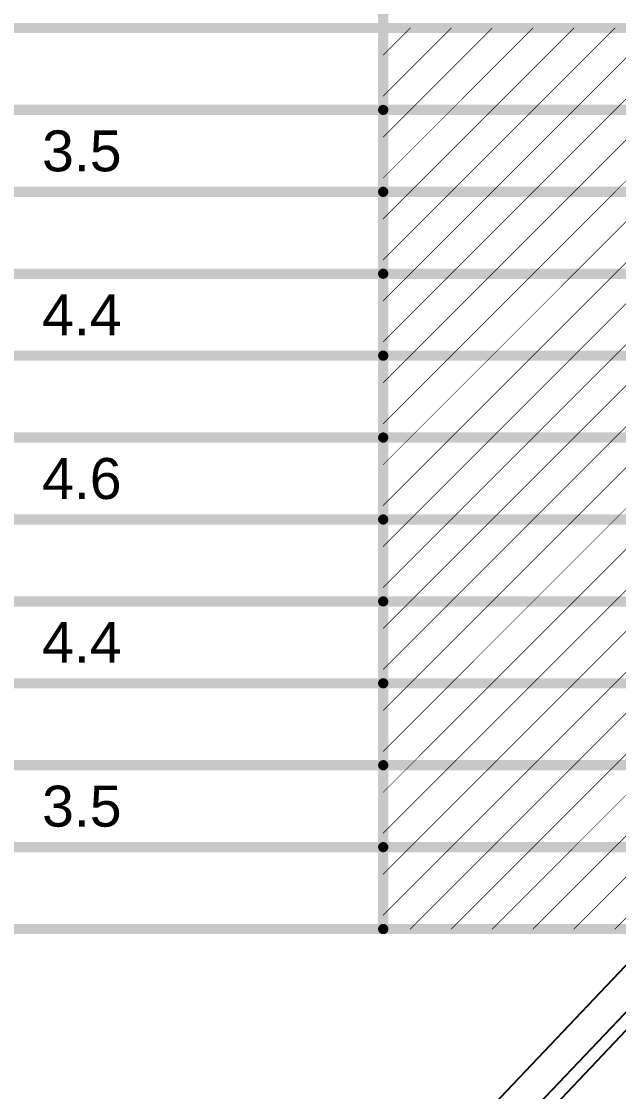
# Model space of a CAD drawing. Header units: inches. Extents: x -11 to 5379, y 0 to 5429.
# Drawn here: x 321.68 to 343.91, y 125.24 to 165.07 of the extents above; entities that cross this region are included whole.
import ezdxf

# ---------------------------------------------------------------- set-up
doc = ezdxf.new("R2010")
doc.units = ezdxf.units.IN
doc.layers.add('Fabrication', color=76, linetype='Continuous')
doc.layers.add('Top Solder', color=216, linetype='Continuous')
doc.styles.add('Arial', font='', dxfattribs={"height": 0.2})
doc.styles.get('Arial').set_extended_font_data('Arial')

# ---------------------------------------------------------------- blocks, each defined once
blk = doc.blocks.new('13_WQFN_HR__3_2__107')
at = {"layer": 'Top Solder'}
for p in [(-0.423, 1.047), (1.31, 1.075), (1.302, -1.253)]:
    blk.add_line(p, (5365.845, -5095.971), dxfattribs=at)

msp = doc.modelspace()

# ---------------------------------------------------------------- linework, layer by layer
at = {"layer": 'Fabrication'}
for points in [[(335.145, 131.293, 0.381, 0.381, 0), (335.145, 167.869, 0.381, 0.381, 0)], [(248.3, 164.821, 0.381, 0.381, 0), (363.585, 164.821, 0.381, 0.381, 0)], [(335.145, 162.289, 0.0254, 0.0254, 0), (337.677, 164.821, 0.0254, 0.0254, 0)], [(335.145, 163.813, 0.0254, 0.0254, 0), (336.153, 164.821, 0.0254, 0.0254, 0)], [(336.153, 161.773, 0.0254, 0.0254, 0), (339.201, 164.821, 0.0254, 0.0254, 0)], [(337.677, 161.773, 0.0254, 0.0254, 0), (340.725, 164.821, 0.0254, 0.0254, 0)], [(339.201, 161.773, 0.0254, 0.0254, 0), (342.249, 164.821, 0.0254, 0.0254, 0)], [(340.725, 161.773, 0.0254, 0.0254, 0), (343.773, 164.821, 0.0254, 0.0254, 0)], [(342.249, 161.773, 0.0254, 0.0254, 0), (345.297, 164.821, 0.0254, 0.0254, 0)], [(343.773, 161.773, 0.0254, 0.0254, 0), (346.821, 164.821, 0.0254, 0.0254, 0)], [(320.671, 161.773, 0.381, 0.381, 0), (335.145, 161.773, 0.381, 0.381, 0)], [(335.145, 161.773, 0.381, 0.381, 0), (363.585, 161.773, 0.381, 0.381, 0)], [(335.145, 159.241, 0.0254, 0.0254, 0), (337.677, 161.773, 0.0254, 0.0254, 0)], [(335.145, 160.765, 0.0254, 0.0254, 0), (336.153, 161.773, 0.0254, 0.0254, 0)], [(336.153, 158.725, 0.0254, 0.0254, 0), (339.201, 161.773, 0.0254, 0.0254, 0)], [(337.677, 158.725, 0.0254, 0.0254, 0), (340.725, 161.773, 0.0254, 0.0254, 0)], [(339.201, 158.725, 0.0254, 0.0254, 0), (342.249, 161.773, 0.0254, 0.0254, 0)], [(340.725, 158.725, 0.0254, 0.0254, 0), (343.773, 161.773, 0.0254, 0.0254, 0)], [(342.249, 158.725, 0.0254, 0.0254, 0), (345.297, 161.773, 0.0254, 0.0254, 0)], [(343.773, 158.725, 0.0254, 0.0254, 0), (346.821, 161.773, 0.0254, 0.0254, 0)], [(320.671, 158.725, 0.381, 0.381, 0), (335.145, 158.725, 0.381, 0.381, 0)], [(335.145, 158.725, 0.381, 0.381, 0), (363.585, 158.725, 0.381, 0.381, 0)], [(335.145, 156.193, 0.0254, 0.0254, 0), (337.677, 158.725, 0.0254, 0.0254, 0)], [(335.145, 157.717, 0.0254, 0.0254, 0), (336.153, 158.725, 0.0254, 0.0254, 0)], [(336.153, 155.677, 0.0254, 0.0254, 0), (339.201, 158.725, 0.0254, 0.0254, 0)], [(337.677, 155.677, 0.0254, 0.0254, 0), (340.725, 158.725, 0.0254, 0.0254, 0)], [(339.201, 155.677, 0.0254, 0.0254, 0), (342.249, 158.725, 0.0254, 0.0254, 0)], [(340.725, 155.677, 0.0254, 0.0254, 0), (343.773, 158.725, 0.0254, 0.0254, 0)], [(342.249, 155.677, 0.0254, 0.0254, 0), (345.297, 158.725, 0.0254, 0.0254, 0)], [(343.773, 155.677, 0.0254, 0.0254, 0), (346.821, 158.725, 0.0254, 0.0254, 0)], [(320.671, 155.677, 0.381, 0.381, 0), (335.145, 155.677, 0.381, 0.381, 0)], [(335.145, 155.677, 0.381, 0.381, 0), (363.585, 155.677, 0.381, 0.381, 0)], [(335.145, 153.145, 0.0254, 0.0254, 0), (337.677, 155.677, 0.0254, 0.0254, 0)], [(335.145, 154.669, 0.0254, 0.0254, 0), (336.153, 155.677, 0.0254, 0.0254, 0)], [(336.153, 152.629, 0.0254, 0.0254, 0), (339.201, 155.677, 0.0254, 0.0254, 0)], [(337.677, 152.629, 0.0254, 0.0254, 0), (340.725, 155.677, 0.0254, 0.0254, 0)], [(339.201, 152.629, 0.0254, 0.0254, 0), (342.249, 155.677, 0.0254, 0.0254, 0)], [(340.725, 152.629, 0.0254, 0.0254, 0), (343.773, 155.677, 0.0254, 0.0254, 0)], [(342.249, 152.629, 0.0254, 0.0254, 0), (345.297, 155.677, 0.0254, 0.0254, 0)], [(343.773, 152.629, 0.0254, 0.0254, 0), (346.821, 155.677, 0.0254, 0.0254, 0)], [(320.671, 152.629, 0.381, 0.381, 0), (335.145, 152.629, 0.381, 0.381, 0)], [(335.145, 152.629, 0.381, 0.381, 0), (363.585, 152.629, 0.381, 0.381, 0)], [(335.145, 150.097, 0.0254, 0.0254, 0), (337.677, 152.629, 0.0254, 0.0254, 0)], [(335.145, 151.621, 0.0254, 0.0254, 0), (336.153, 152.629, 0.0254, 0.0254, 0)], [(336.153, 149.581, 0.0254, 0.0254, 0), (339.201, 152.629, 0.0254, 0.0254, 0)], [(337.677, 149.581, 0.0254, 0.0254, 0), (340.725, 152.629, 0.0254, 0.0254, 0)], [(339.201, 149.581, 0.0254, 0.0254, 0), (342.249, 152.629, 0.0254, 0.0254, 0)], [(340.725, 149.581, 0.0254, 0.0254, 0), (343.773, 152.629, 0.0254, 0.0254, 0)], [(342.249, 149.581, 0.0254, 0.0254, 0), (345.297, 152.629, 0.0254, 0.0254, 0)], [(343.773, 149.581, 0.0254, 0.0254, 0), (346.821, 152.629, 0.0254, 0.0254, 0)], [(320.671, 149.581, 0.381, 0.381, 0), (335.145, 149.581, 0.381, 0.381, 0)], [(335.145, 149.581, 0.381, 0.381, 0), (363.585, 149.581, 0.381, 0.381, 0)], [(335.145, 147.049, 0.0254, 0.0254, 0), (337.677, 149.581, 0.0254, 0.0254, 0)], [(335.145, 148.573, 0.0254, 0.0254, 0), (336.153, 149.581, 0.0254, 0.0254, 0)], [(336.153, 146.533, 0.0254, 0.0254, 0), (339.201, 149.581, 0.0254, 0.0254, 0)], [(337.677, 146.533, 0.0254, 0.0254, 0), (340.725, 149.581, 0.0254, 0.0254, 0)], [(339.201, 146.533, 0.0254, 0.0254, 0), (342.249, 149.581, 0.0254, 0.0254, 0)], [(340.725, 146.533, 0.0254, 0.0254, 0), (343.773, 149.581, 0.0254, 0.0254, 0)], [(342.249, 146.533, 0.0254, 0.0254, 0), (345.297, 149.581, 0.0254, 0.0254, 0)], [(343.773, 146.533, 0.0254, 0.0254, 0), (346.821, 149.581, 0.0254, 0.0254, 0)], [(320.671, 146.533, 0.381, 0.381, 0), (335.145, 146.533, 0.381, 0.381, 0)], [(335.145, 146.533, 0.381, 0.381, 0), (363.585, 146.533, 0.381, 0.381, 0)], [(335.145, 144.001, 0.0254, 0.0254, 0), (337.677, 146.533, 0.0254, 0.0254, 0)], [(335.145, 145.525, 0.0254, 0.0254, 0), (336.153, 146.533, 0.0254, 0.0254, 0)], [(336.153, 143.485, 0.0254, 0.0254, 0), (339.201, 146.533, 0.0254, 0.0254, 0)], [(337.677, 143.485, 0.0254, 0.0254, 0), (340.725, 146.533, 0.0254, 0.0254, 0)], [(339.201, 143.485, 0.0254, 0.0254, 0), (342.249, 146.533, 0.0254, 0.0254, 0)], [(340.725, 143.485, 0.0254, 0.0254, 0), (343.773, 146.533, 0.0254, 0.0254, 0)], [(342.249, 143.485, 0.0254, 0.0254, 0), (345.297, 146.533, 0.0254, 0.0254, 0)], [(343.773, 143.485, 0.0254, 0.0254, 0), (346.821, 146.533, 0.0254, 0.0254, 0)], [(320.671, 143.485, 0.381, 0.381, 0), (335.145, 143.485, 0.381, 0.381, 0)], [(335.145, 143.485, 0.381, 0.381, 0), (363.585, 143.485, 0.381, 0.381, 0)], [(335.145, 140.953, 0.0254, 0.0254, 0), (337.677, 143.485, 0.0254, 0.0254, 0)], [(335.145, 142.477, 0.0254, 0.0254, 0), (336.153, 143.485, 0.0254, 0.0254, 0)], [(336.153, 140.437, 0.0254, 0.0254, 0), (339.201, 143.485, 0.0254, 0.0254, 0)], [(337.677, 140.437, 0.0254, 0.0254, 0), (340.725, 143.485, 0.0254, 0.0254, 0)], [(339.201, 140.437, 0.0254, 0.0254, 0), (342.249, 143.485, 0.0254, 0.0254, 0)], [(340.725, 140.437, 0.0254, 0.0254, 0), (343.773, 143.485, 0.0254, 0.0254, 0)], [(342.249, 140.437, 0.0254, 0.0254, 0), (345.297, 143.485, 0.0254, 0.0254, 0)], [(343.773, 140.437, 0.0254, 0.0254, 0), (346.821, 143.485, 0.0254, 0.0254, 0)], [(320.671, 140.437, 0.381, 0.381, 0), (335.145, 140.437, 0.381, 0.381, 0)], [(335.145, 140.437, 0.381, 0.381, 0), (363.585, 140.437, 0.381, 0.381, 0)], [(335.145, 137.905, 0.0254, 0.0254, 0), (337.677, 140.437, 0.0254, 0.0254, 0)], [(335.145, 139.429, 0.0254, 0.0254, 0), (336.153, 140.437, 0.0254, 0.0254, 0)], [(336.153, 137.389, 0.0254, 0.0254, 0), (339.201, 140.437, 0.0254, 0.0254, 0)], [(337.677, 137.389, 0.0254, 0.0254, 0), (340.725, 140.437, 0.0254, 0.0254, 0)], [(339.201, 137.389, 0.0254, 0.0254, 0), (342.249, 140.437, 0.0254, 0.0254, 0)], [(340.725, 137.389, 0.0254, 0.0254, 0), (343.773, 140.437, 0.0254, 0.0254, 0)], [(342.249, 137.389, 0.0254, 0.0254, 0), (345.297, 140.437, 0.0254, 0.0254, 0)], [(343.773, 137.389, 0.0254, 0.0254, 0), (346.821, 140.437, 0.0254, 0.0254, 0)], [(320.671, 137.389, 0.381, 0.381, 0), (335.145, 137.389, 0.381, 0.381, 0)], [(335.145, 137.389, 0.381, 0.381, 0), (363.585, 137.389, 0.381, 0.381, 0)], [(335.145, 134.857, 0.0254, 0.0254, 0), (337.677, 137.389, 0.0254, 0.0254, 0)], [(335.145, 136.381, 0.0254, 0.0254, 0), (336.153, 137.389, 0.0254, 0.0254, 0)], [(336.153, 134.341, 0.0254, 0.0254, 0), (339.201, 137.389, 0.0254, 0.0254, 0)], [(337.677, 134.341, 0.0254, 0.0254, 0), (340.725, 137.389, 0.0254, 0.0254, 0)], [(339.201, 134.341, 0.0254, 0.0254, 0), (342.249, 137.389, 0.0254, 0.0254, 0)], [(340.725, 134.341, 0.0254, 0.0254, 0), (343.773, 137.389, 0.0254, 0.0254, 0)], [(342.249, 134.341, 0.0254, 0.0254, 0), (345.297, 137.389, 0.0254, 0.0254, 0)], [(343.773, 134.341, 0.0254, 0.0254, 0), (346.821, 137.389, 0.0254, 0.0254, 0)], [(320.671, 134.341, 0.381, 0.381, 0), (335.145, 134.341, 0.381, 0.381, 0)], [(335.145, 134.341, 0.381, 0.381, 0), (363.585, 134.341, 0.381, 0.381, 0)], [(335.145, 131.809, 0.0254, 0.0254, 0), (337.677, 134.341, 0.0254, 0.0254, 0)], [(335.145, 133.333, 0.0254, 0.0254, 0), (336.153, 134.341, 0.0254, 0.0254, 0)], [(336.153, 131.293, 0.0254, 0.0254, 0), (339.201, 134.341, 0.0254, 0.0254, 0)], [(337.677, 131.293, 0.0254, 0.0254, 0), (340.725, 134.341, 0.0254, 0.0254, 0)], [(339.201, 131.293, 0.0254, 0.0254, 0), (342.249, 134.341, 0.0254, 0.0254, 0)], [(340.725, 131.293, 0.0254, 0.0254, 0), (343.773, 134.341, 0.0254, 0.0254, 0)], [(342.249, 131.293, 0.0254, 0.0254, 0), (345.297, 134.341, 0.0254, 0.0254, 0)], [(343.773, 131.293, 0.0254, 0.0254, 0), (346.821, 134.341, 0.0254, 0.0254, 0)], [(320.671, 131.293, 0.381, 0.381, 0), (335.145, 131.293, 0.381, 0.381, 0)], [(335.145, 131.293, 0.381, 0.381, 0), (363.585, 131.293, 0.381, 0.381, 0)]]:
    msp.add_lwpolyline(points, format="xyseb", dxfattribs=at)
for points in [[(336.147, 164.821, 0.0127, 0.0127, 1), (336.16, 164.821, 0.0127, 0.0127, 1)], [(337.671, 164.821, 0.0127, 0.0127, 1), (337.684, 164.821, 0.0127, 0.0127, 1)], [(339.195, 164.821, 0.0127, 0.0127, 1), (339.208, 164.821, 0.0127, 0.0127, 1)], [(340.719, 164.821, 0.0127, 0.0127, 1), (340.732, 164.821, 0.0127, 0.0127, 1)], [(342.243, 164.821, 0.0127, 0.0127, 1), (342.256, 164.821, 0.0127, 0.0127, 1)], [(343.767, 164.821, 0.0127, 0.0127, 1), (343.78, 164.821, 0.0127, 0.0127, 1)], [(335.139, 163.813, 0.0127, 0.0127, 1), (335.152, 163.813, 0.0127, 0.0127, 1)], [(335.139, 162.289, 0.0127, 0.0127, 1), (335.152, 162.289, 0.0127, 0.0127, 1)], [(335.05, 161.773, 0.191, 0.191, 1), (335.241, 161.773, 0.191, 0.191, 1)], [(335.05, 161.773, 0.191, 0.191, 1), (335.241, 161.773, 0.191, 0.191, 1)], [(336.147, 161.773, 0.0127, 0.0127, 1), (336.16, 161.773, 0.0127, 0.0127, 1)], [(336.147, 161.773, 0.0127, 0.0127, 1), (336.16, 161.773, 0.0127, 0.0127, 1)], [(337.671, 161.773, 0.0127, 0.0127, 1), (337.684, 161.773, 0.0127, 0.0127, 1)], [(337.671, 161.773, 0.0127, 0.0127, 1), (337.684, 161.773, 0.0127, 0.0127, 1)], [(339.195, 161.773, 0.0127, 0.0127, 1), (339.208, 161.773, 0.0127, 0.0127, 1)], [(339.195, 161.773, 0.0127, 0.0127, 1), (339.208, 161.773, 0.0127, 0.0127, 1)], [(340.719, 161.773, 0.0127, 0.0127, 1), (340.732, 161.773, 0.0127, 0.0127, 1)], [(340.719, 161.773, 0.0127, 0.0127, 1), (340.732, 161.773, 0.0127, 0.0127, 1)], [(342.243, 161.773, 0.0127, 0.0127, 1), (342.256, 161.773, 0.0127, 0.0127, 1)], [(342.243, 161.773, 0.0127, 0.0127, 1), (342.256, 161.773, 0.0127, 0.0127, 1)], [(343.767, 161.773, 0.0127, 0.0127, 1), (343.78, 161.773, 0.0127, 0.0127, 1)], [(343.767, 161.773, 0.0127, 0.0127, 1), (343.78, 161.773, 0.0127, 0.0127, 1)], [(335.139, 160.765, 0.0127, 0.0127, 1), (335.152, 160.765, 0.0127, 0.0127, 1)], [(335.05, 158.725, 0.191, 0.191, 1), (335.241, 158.725, 0.191, 0.191, 1)], [(335.05, 158.725, 0.191, 0.191, 1), (335.241, 158.725, 0.191, 0.191, 1)], [(335.139, 159.241, 0.0127, 0.0127, 1), (335.152, 159.241, 0.0127, 0.0127, 1)], [(336.147, 158.725, 0.0127, 0.0127, 1), (336.16, 158.725, 0.0127, 0.0127, 1)], [(336.147, 158.725, 0.0127, 0.0127, 1), (336.16, 158.725, 0.0127, 0.0127, 1)], [(337.671, 158.725, 0.0127, 0.0127, 1), (337.684, 158.725, 0.0127, 0.0127, 1)], [(337.671, 158.725, 0.0127, 0.0127, 1), (337.684, 158.725, 0.0127, 0.0127, 1)], [(339.195, 158.725, 0.0127, 0.0127, 1), (339.208, 158.725, 0.0127, 0.0127, 1)], [(339.195, 158.725, 0.0127, 0.0127, 1), (339.208, 158.725, 0.0127, 0.0127, 1)], [(340.719, 158.725, 0.0127, 0.0127, 1), (340.732, 158.725, 0.0127, 0.0127, 1)], [(340.719, 158.725, 0.0127, 0.0127, 1), (340.732, 158.725, 0.0127, 0.0127, 1)], [(342.243, 158.725, 0.0127, 0.0127, 1), (342.256, 158.725, 0.0127, 0.0127, 1)], [(342.243, 158.725, 0.0127, 0.0127, 1), (342.256, 158.725, 0.0127, 0.0127, 1)], [(343.767, 158.725, 0.0127, 0.0127, 1), (343.78, 158.725, 0.0127, 0.0127, 1)], [(343.767, 158.725, 0.0127, 0.0127, 1), (343.78, 158.725, 0.0127, 0.0127, 1)], [(335.139, 157.717, 0.0127, 0.0127, 1), (335.152, 157.717, 0.0127, 0.0127, 1)], [(335.139, 156.193, 0.0127, 0.0127, 1), (335.152, 156.193, 0.0127, 0.0127, 1)], [(335.05, 155.677, 0.191, 0.191, 1), (335.241, 155.677, 0.191, 0.191, 1)], [(335.05, 155.677, 0.191, 0.191, 1), (335.241, 155.677, 0.191, 0.191, 1)], [(336.147, 155.677, 0.0127, 0.0127, 1), (336.16, 155.677, 0.0127, 0.0127, 1)], [(336.147, 155.677, 0.0127, 0.0127, 1), (336.16, 155.677, 0.0127, 0.0127, 1)], [(337.671, 155.677, 0.0127, 0.0127, 1), (337.684, 155.677, 0.0127, 0.0127, 1)], [(337.671, 155.677, 0.0127, 0.0127, 1), (337.684, 155.677, 0.0127, 0.0127, 1)], [(339.195, 155.677, 0.0127, 0.0127, 1), (339.208, 155.677, 0.0127, 0.0127, 1)], [(339.195, 155.677, 0.0127, 0.0127, 1), (339.208, 155.677, 0.0127, 0.0127, 1)], [(340.719, 155.677, 0.0127, 0.0127, 1), (340.732, 155.677, 0.0127, 0.0127, 1)], [(340.719, 155.677, 0.0127, 0.0127, 1), (340.732, 155.677, 0.0127, 0.0127, 1)], [(342.243, 155.677, 0.0127, 0.0127, 1), (342.256, 155.677, 0.0127, 0.0127, 1)], [(342.243, 155.677, 0.0127, 0.0127, 1), (342.256, 155.677, 0.0127, 0.0127, 1)], [(343.767, 155.677, 0.0127, 0.0127, 1), (343.78, 155.677, 0.0127, 0.0127, 1)], [(343.767, 155.677, 0.0127, 0.0127, 1), (343.78, 155.677, 0.0127, 0.0127, 1)], [(335.139, 154.669, 0.0127, 0.0127, 1), (335.152, 154.669, 0.0127, 0.0127, 1)], [(335.139, 153.145, 0.0127, 0.0127, 1), (335.152, 153.145, 0.0127, 0.0127, 1)], [(335.05, 152.629, 0.191, 0.191, 1), (335.241, 152.629, 0.191, 0.191, 1)], [(335.05, 152.629, 0.191, 0.191, 1), (335.241, 152.629, 0.191, 0.191, 1)], [(336.147, 152.629, 0.0127, 0.0127, 1), (336.16, 152.629, 0.0127, 0.0127, 1)], [(336.147, 152.629, 0.0127, 0.0127, 1), (336.16, 152.629, 0.0127, 0.0127, 1)], [(337.671, 152.629, 0.0127, 0.0127, 1), (337.684, 152.629, 0.0127, 0.0127, 1)], [(337.671, 152.629, 0.0127, 0.0127, 1), (337.684, 152.629, 0.0127, 0.0127, 1)], [(339.195, 152.629, 0.0127, 0.0127, 1), (339.208, 152.629, 0.0127, 0.0127, 1)], [(339.195, 152.629, 0.0127, 0.0127, 1), (339.208, 152.629, 0.0127, 0.0127, 1)], [(340.719, 152.629, 0.0127, 0.0127, 1), (340.732, 152.629, 0.0127, 0.0127, 1)], [(340.719, 152.629, 0.0127, 0.0127, 1), (340.732, 152.629, 0.0127, 0.0127, 1)], [(342.243, 152.629, 0.0127, 0.0127, 1), (342.256, 152.629, 0.0127, 0.0127, 1)], [(342.243, 152.629, 0.0127, 0.0127, 1), (342.256, 152.629, 0.0127, 0.0127, 1)], [(343.767, 152.629, 0.0127, 0.0127, 1), (343.78, 152.629, 0.0127, 0.0127, 1)], [(343.767, 152.629, 0.0127, 0.0127, 1), (343.78, 152.629, 0.0127, 0.0127, 1)], [(335.139, 151.621, 0.0127, 0.0127, 1), (335.152, 151.621, 0.0127, 0.0127, 1)], [(335.05, 149.581, 0.191, 0.191, 1), (335.241, 149.581, 0.191, 0.191, 1)], [(335.05, 149.581, 0.191, 0.191, 1), (335.241, 149.581, 0.191, 0.191, 1)], [(335.139, 150.097, 0.0127, 0.0127, 1), (335.152, 150.097, 0.0127, 0.0127, 1)], [(336.147, 149.581, 0.0127, 0.0127, 1), (336.16, 149.581, 0.0127, 0.0127, 1)], [(336.147, 149.581, 0.0127, 0.0127, 1), (336.16, 149.581, 0.0127, 0.0127, 1)], [(337.671, 149.581, 0.0127, 0.0127, 1), (337.684, 149.581, 0.0127, 0.0127, 1)], [(337.671, 149.581, 0.0127, 0.0127, 1), (337.684, 149.581, 0.0127, 0.0127, 1)], [(339.195, 149.581, 0.0127, 0.0127, 1), (339.208, 149.581, 0.0127, 0.0127, 1)], [(339.195, 149.581, 0.0127, 0.0127, 1), (339.208, 149.581, 0.0127, 0.0127, 1)], [(340.719, 149.581, 0.0127, 0.0127, 1), (340.732, 149.581, 0.0127, 0.0127, 1)], [(340.719, 149.581, 0.0127, 0.0127, 1), (340.732, 149.581, 0.0127, 0.0127, 1)], [(342.243, 149.581, 0.0127, 0.0127, 1), (342.256, 149.581, 0.0127, 0.0127, 1)], [(342.243, 149.581, 0.0127, 0.0127, 1), (342.256, 149.581, 0.0127, 0.0127, 1)], [(343.767, 149.581, 0.0127, 0.0127, 1), (343.78, 149.581, 0.0127, 0.0127, 1)], [(343.767, 149.581, 0.0127, 0.0127, 1), (343.78, 149.581, 0.0127, 0.0127, 1)], [(335.139, 148.573, 0.0127, 0.0127, 1), (335.152, 148.573, 0.0127, 0.0127, 1)], [(335.139, 147.049, 0.0127, 0.0127, 1), (335.152, 147.049, 0.0127, 0.0127, 1)], [(335.05, 146.533, 0.191, 0.191, 1), (335.241, 146.533, 0.191, 0.191, 1)], [(335.05, 146.533, 0.191, 0.191, 1), (335.241, 146.533, 0.191, 0.191, 1)], [(336.147, 146.533, 0.0127, 0.0127, 1), (336.16, 146.533, 0.0127, 0.0127, 1)], [(336.147, 146.533, 0.0127, 0.0127, 1), (336.16, 146.533, 0.0127, 0.0127, 1)], [(337.671, 146.533, 0.0127, 0.0127, 1), (337.684, 146.533, 0.0127, 0.0127, 1)], [(337.671, 146.533, 0.0127, 0.0127, 1), (337.684, 146.533, 0.0127, 0.0127, 1)], [(339.195, 146.533, 0.0127, 0.0127, 1), (339.208, 146.533, 0.0127, 0.0127, 1)], [(339.195, 146.533, 0.0127, 0.0127, 1), (339.208, 146.533, 0.0127, 0.0127, 1)], [(340.719, 146.533, 0.0127, 0.0127, 1), (340.732, 146.533, 0.0127, 0.0127, 1)], [(340.719, 146.533, 0.0127, 0.0127, 1), (340.732, 146.533, 0.0127, 0.0127, 1)], [(342.243, 146.533, 0.0127, 0.0127, 1), (342.256, 146.533, 0.0127, 0.0127, 1)], [(342.243, 146.533, 0.0127, 0.0127, 1), (342.256, 146.533, 0.0127, 0.0127, 1)], [(343.767, 146.533, 0.0127, 0.0127, 1), (343.78, 146.533, 0.0127, 0.0127, 1)], [(343.767, 146.533, 0.0127, 0.0127, 1), (343.78, 146.533, 0.0127, 0.0127, 1)], [(335.139, 145.525, 0.0127, 0.0127, 1), (335.152, 145.525, 0.0127, 0.0127, 1)], [(335.139, 144.001, 0.0127, 0.0127, 1), (335.152, 144.001, 0.0127, 0.0127, 1)], [(335.05, 143.485, 0.191, 0.191, 1), (335.241, 143.485, 0.191, 0.191, 1)], [(335.05, 143.485, 0.191, 0.191, 1), (335.241, 143.485, 0.191, 0.191, 1)], [(336.147, 143.485, 0.0127, 0.0127, 1), (336.16, 143.485, 0.0127, 0.0127, 1)], [(336.147, 143.485, 0.0127, 0.0127, 1), (336.16, 143.485, 0.0127, 0.0127, 1)], [(337.671, 143.485, 0.0127, 0.0127, 1), (337.684, 143.485, 0.0127, 0.0127, 1)], [(337.671, 143.485, 0.0127, 0.0127, 1), (337.684, 143.485, 0.0127, 0.0127, 1)], [(339.195, 143.485, 0.0127, 0.0127, 1), (339.208, 143.485, 0.0127, 0.0127, 1)], [(339.195, 143.485, 0.0127, 0.0127, 1), (339.208, 143.485, 0.0127, 0.0127, 1)], [(340.719, 143.485, 0.0127, 0.0127, 1), (340.732, 143.485, 0.0127, 0.0127, 1)], [(340.719, 143.485, 0.0127, 0.0127, 1), (340.732, 143.485, 0.0127, 0.0127, 1)], [(342.243, 143.485, 0.0127, 0.0127, 1), (342.256, 143.485, 0.0127, 0.0127, 1)], [(342.243, 143.485, 0.0127, 0.0127, 1), (342.256, 143.485, 0.0127, 0.0127, 1)], [(343.767, 143.485, 0.0127, 0.0127, 1), (343.78, 143.485, 0.0127, 0.0127, 1)], [(343.767, 143.485, 0.0127, 0.0127, 1), (343.78, 143.485, 0.0127, 0.0127, 1)], [(335.139, 142.477, 0.0127, 0.0127, 1), (335.152, 142.477, 0.0127, 0.0127, 1)], [(335.05, 140.437, 0.191, 0.191, 1), (335.241, 140.437, 0.191, 0.191, 1)], [(335.05, 140.437, 0.191, 0.191, 1), (335.241, 140.437, 0.191, 0.191, 1)], [(335.139, 140.953, 0.0127, 0.0127, 1), (335.152, 140.953, 0.0127, 0.0127, 1)], [(336.147, 140.437, 0.0127, 0.0127, 1), (336.16, 140.437, 0.0127, 0.0127, 1)], [(336.147, 140.437, 0.0127, 0.0127, 1), (336.16, 140.437, 0.0127, 0.0127, 1)], [(337.671, 140.437, 0.0127, 0.0127, 1), (337.684, 140.437, 0.0127, 0.0127, 1)], [(337.671, 140.437, 0.0127, 0.0127, 1), (337.684, 140.437, 0.0127, 0.0127, 1)], [(339.195, 140.437, 0.0127, 0.0127, 1), (339.208, 140.437, 0.0127, 0.0127, 1)], [(339.195, 140.437, 0.0127, 0.0127, 1), (339.208, 140.437, 0.0127, 0.0127, 1)], [(340.719, 140.437, 0.0127, 0.0127, 1), (340.732, 140.437, 0.0127, 0.0127, 1)], [(340.719, 140.437, 0.0127, 0.0127, 1), (340.732, 140.437, 0.0127, 0.0127, 1)], [(342.243, 140.437, 0.0127, 0.0127, 1), (342.256, 140.437, 0.0127, 0.0127, 1)], [(342.243, 140.437, 0.0127, 0.0127, 1), (342.256, 140.437, 0.0127, 0.0127, 1)], [(343.767, 140.437, 0.0127, 0.0127, 1), (343.78, 140.437, 0.0127, 0.0127, 1)], [(343.767, 140.437, 0.0127, 0.0127, 1), (343.78, 140.437, 0.0127, 0.0127, 1)], [(335.139, 139.429, 0.0127, 0.0127, 1), (335.152, 139.429, 0.0127, 0.0127, 1)], [(335.139, 137.905, 0.0127, 0.0127, 1), (335.152, 137.905, 0.0127, 0.0127, 1)], [(335.05, 137.389, 0.191, 0.191, 1), (335.241, 137.389, 0.191, 0.191, 1)], [(335.05, 137.389, 0.191, 0.191, 1), (335.241, 137.389, 0.191, 0.191, 1)], [(336.147, 137.389, 0.0127, 0.0127, 1), (336.16, 137.389, 0.0127, 0.0127, 1)], [(336.147, 137.389, 0.0127, 0.0127, 1), (336.16, 137.389, 0.0127, 0.0127, 1)], [(337.671, 137.389, 0.0127, 0.0127, 1), (337.684, 137.389, 0.0127, 0.0127, 1)], [(337.671, 137.389, 0.0127, 0.0127, 1), (337.684, 137.389, 0.0127, 0.0127, 1)], [(339.195, 137.389, 0.0127, 0.0127, 1), (339.208, 137.389, 0.0127, 0.0127, 1)], [(339.195, 137.389, 0.0127, 0.0127, 1), (339.208, 137.389, 0.0127, 0.0127, 1)], [(340.719, 137.389, 0.0127, 0.0127, 1), (340.732, 137.389, 0.0127, 0.0127, 1)], [(340.719, 137.389, 0.0127, 0.0127, 1), (340.732, 137.389, 0.0127, 0.0127, 1)], [(342.243, 137.389, 0.0127, 0.0127, 1), (342.256, 137.389, 0.0127, 0.0127, 1)], [(342.243, 137.389, 0.0127, 0.0127, 1), (342.256, 137.389, 0.0127, 0.0127, 1)], [(343.767, 137.389, 0.0127, 0.0127, 1), (343.78, 137.389, 0.0127, 0.0127, 1)], [(343.767, 137.389, 0.0127, 0.0127, 1), (343.78, 137.389, 0.0127, 0.0127, 1)], [(335.139, 136.381, 0.0127, 0.0127, 1), (335.152, 136.381, 0.0127, 0.0127, 1)], [(335.139, 134.857, 0.0127, 0.0127, 1), (335.152, 134.857, 0.0127, 0.0127, 1)], [(335.05, 134.341, 0.191, 0.191, 1), (335.241, 134.341, 0.191, 0.191, 1)], [(335.05, 134.341, 0.191, 0.191, 1), (335.241, 134.341, 0.191, 0.191, 1)], [(336.147, 134.341, 0.0127, 0.0127, 1), (336.16, 134.341, 0.0127, 0.0127, 1)], [(336.147, 134.341, 0.0127, 0.0127, 1), (336.16, 134.341, 0.0127, 0.0127, 1)], [(337.671, 134.341, 0.0127, 0.0127, 1), (337.684, 134.341, 0.0127, 0.0127, 1)], [(337.671, 134.341, 0.0127, 0.0127, 1), (337.684, 134.341, 0.0127, 0.0127, 1)], [(339.195, 134.341, 0.0127, 0.0127, 1), (339.208, 134.341, 0.0127, 0.0127, 1)], [(339.195, 134.341, 0.0127, 0.0127, 1), (339.208, 134.341, 0.0127, 0.0127, 1)], [(340.719, 134.341, 0.0127, 0.0127, 1), (340.732, 134.341, 0.0127, 0.0127, 1)], [(340.719, 134.341, 0.0127, 0.0127, 1), (340.732, 134.341, 0.0127, 0.0127, 1)], [(342.243, 134.341, 0.0127, 0.0127, 1), (342.256, 134.341, 0.0127, 0.0127, 1)], [(342.243, 134.341, 0.0127, 0.0127, 1), (342.256, 134.341, 0.0127, 0.0127, 1)], [(343.767, 134.341, 0.0127, 0.0127, 1), (343.78, 134.341, 0.0127, 0.0127, 1)], [(343.767, 134.341, 0.0127, 0.0127, 1), (343.78, 134.341, 0.0127, 0.0127, 1)], [(335.139, 133.333, 0.0127, 0.0127, 1), (335.152, 133.333, 0.0127, 0.0127, 1)], [(335.139, 131.809, 0.0127, 0.0127, 1), (335.152, 131.809, 0.0127, 0.0127, 1)], [(335.05, 131.293, 0.191, 0.191, 1), (335.241, 131.293, 0.191, 0.191, 1)], [(335.05, 131.293, 0.191, 0.191, 1), (335.241, 131.293, 0.191, 0.191, 1)], [(335.05, 131.293, 0.191, 0.191, 1), (335.241, 131.293, 0.191, 0.191, 1)], [(336.147, 131.293, 0.0127, 0.0127, 1), (336.16, 131.293, 0.0127, 0.0127, 1)], [(337.671, 131.293, 0.0127, 0.0127, 1), (337.684, 131.293, 0.0127, 0.0127, 1)], [(339.195, 131.293, 0.0127, 0.0127, 1), (339.208, 131.293, 0.0127, 0.0127, 1)], [(340.719, 131.293, 0.0127, 0.0127, 1), (340.732, 131.293, 0.0127, 0.0127, 1)], [(342.243, 131.293, 0.0127, 0.0127, 1), (342.256, 131.293, 0.0127, 0.0127, 1)], [(343.767, 131.293, 0.0127, 0.0127, 1), (343.78, 131.293, 0.0127, 0.0127, 1)]]:
    msp.add_lwpolyline(points, format="xyseb", close=True, dxfattribs=at)

# ---------------------------------------------------------------- block references
at = {"rotation": 90}
msp.add_blockref('13_WQFN_HR__3_2__107', (283.237, 63.363), dxfattribs=at)

# ---------------------------------------------------------------- texts
at = {"layer": 'Fabrication', "style": 'Arial'}
for s, p in [('3.5', (322.449, 159.487)), ('4.4', (322.449, 153.391)), ('4.6', (322.449, 147.295)), ('4.4', (322.449, 141.199)), ('3.5', (322.449, 135.103))]:
    msp.add_text(s, height=1.524, dxfattribs=at).set_placement(p)

doc.saveas('drawing.dxf')
